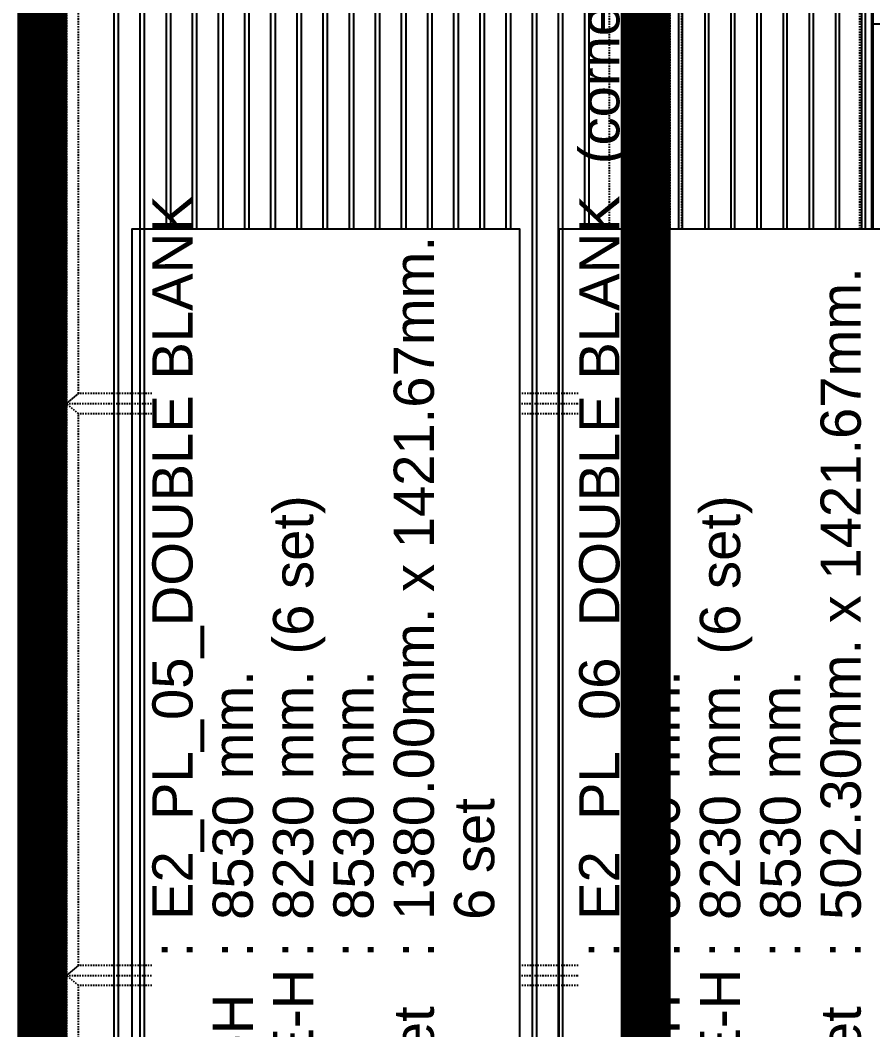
# Model space of a CAD drawing. Header units: millimetres. Extents: x 663313 to 1226001, y 1431724 to 1620898.
# Drawn here: x 849271 to 851391, y 1518555 to 1521065 of the extents above; entities that cross this region are included whole.
import ezdxf

# ---------------------------------------------------------------- set-up
doc = ezdxf.new("R2010")
doc.units = ezdxf.units.MM
for name, pattern in [('Grid Line', [22.225, 12.7, -3.175, 3.175, -3.175]), ('HIDDEN', [0.375, 0.25, -0.125]), ('TA_HL_001.00000', [6.5, 3.55, -2.95]), ('XKITLINE00', [0]), ('XKITLINE02', [4, 2, -2])]:
    doc.linetypes.add(name, pattern=pattern)
doc.layers.get('Defpoints').update_dxf_attribs({"color": 140})
doc.layers.add('000 - 0_HIDE_OBJ_FRAMING_DEF_SUB', color=1, linetype='Continuous', plot=False)
doc.layers.add('000 - ESTIMATE_ASPG_MAIN_COLOR_6', color=6, linetype='Continuous', true_color=0xff00ff)
doc.layers.add('000 - ESTIMATE_ASPG_TEXT_COLOR_1', color=1, linetype='Continuous', true_color=0xff0000)
for name, color, linetype in [('000 - ESTIMATE_ASPG_WIPEOUT_', 250, 'Continuous'), ('010 - ASPG_EXTR_MAIN_COLOR_2', 2, 'Continuous'), ('010 - ASPG_EXTR_WIPEOUT_', 250, 'Continuous'), ('010 - ASPG_FRAMING_MAIN_COLOR_1', 1, 'Continuous'), ('010 - ASPG_FRAMING_SUB_COLOR_2', 1, 'Continuous'), ('010 - ASPG_FRAMING_WIPEOUT_', 250, 'Continuous')]:
    doc.layers.add(name, color=color, linetype=linetype)
doc.layers.add('000_AREA_ASPG_AREA_HATCH_', color=7, linetype='Continuous', true_color=0xff8700, plot=False)
doc.layers.add('000_AREA_ASPG_AREA_MAIN_COLOR_1', color=7, linetype='Continuous', true_color=0xff8700, plot=False)
for name, color, linetype, lineweight in [('A-FLOR-E', 2, 'Continuous', 9), ('A-GENM', 29, 'Continuous', 9), ('Bolt', 7, 'Continuous', 0), ('Part', 2, 'Continuous', 0)]:
    doc.layers.add(name, color=color, linetype=linetype, lineweight=lineweight)
doc.styles.add('_Arial', font='arial.ttf')
doc.styles.add('Arial', font='arial.ttf')
doc.dimstyles.new('Dim - 40 - End', dxfattribs={"dimscale": 0.04, "dimtxt": 3, "dimasz": 1, "dimexe": 0, "dimexo": 2.5, "dimgap": 1.5, "dimtad": 1, "dimdec": 0, "dimlfac": 1000, "dimzin": 1, "dimdsep": 46, "dimtxsty": 'Arial', "dimblk": 'END', "dimcen": 0.09, "dimclrd": 1, "dimclre": 49, "dimclrt": 3, "dimadec": 0, "dimazin": 0, "dimtfac": 1, "dimtdec": 0, "dimtix": 1, "dimtofl": 0, "dimtmove": 2, "dimatfit": 3, "dimfxl": 1, "dimtfill": 1, "dimtfillclr": 256, "dimtolj": 1, "dimtzin": 0, "dimarcsym": 0})

# ---------------------------------------------------------------- blocks, each defined once
blk = doc.blocks.new('*A25013088')
at = {"layer": 'Part', "linetype": 'XKITLINE00', "lineweight": 0}
for p, q in [((244.079617, 132.284542), (243.879617, 132.084542)), ((244.079617, 132.284542), (246.309617, 132.284542)), ((246.309617, 132.284542), (246.479617, 132.084542))]:
    blk.add_line(p, q, dxfattribs=at)
at = {"layer": 'Part', "linetype": 'XKITLINE02', "lineweight": 0}
blk.add_line((243.879617, 132.084542), (246.479617, 132.084542), dxfattribs=at)
blk = doc.blocks.new('*A25073092')
at = {"layer": 'Part', "linetype": 'XKITLINE00', "lineweight": 0}
for p, q in [((244.079617, 132.384542), (246.279617, 132.384542)), ((244.079617, 132.284542), (244.079617, 132.384542)), ((246.279617, 132.284542), (244.079617, 132.284542)), ((246.279617, 132.384542), (246.279617, 132.284542))]:
    blk.add_line(p, q, dxfattribs=at)
blk = doc.blocks.new('*A25083093')
at = {"layer": 'Bolt'}
for points in [[(244.35, 132.385), (244.35, 132.285), (244.21, 132.285), (244.21, 132.385)], [(246.15, 132.385), (246.15, 132.285), (246.01, 132.285), (246.01, 132.385)]]:
    blk.add_hatch(color=256, dxfattribs=at).paths.add_polyline_path(points, flags=17)
at = {"layer": 'Bolt', "linetype": 'XKITLINE00', "lineweight": 0}
for p, q in [((244.21, 132.385), (244.21, 132.285)), ((244.28, 132.385), (244.28, 132.285)), ((244.35, 132.385), (244.35, 132.285)), ((246.01, 132.385), (246.01, 132.285)), ((246.08, 132.385), (246.08, 132.285)), ((246.15, 132.385), (246.15, 132.285))]:
    blk.add_line(p, q, dxfattribs=at)
blk = doc.blocks.new('*A30193319')
at = {"layer": 'Part', "linetype": 'XKITLINE00', "lineweight": 0}
for p, q in [((244.679617, 162.684542), (244.679617, 150.984542)), ((245.679617, 162.684542), (245.679617, 150.984542)), ((244.679617, 150.274542), (244.679617, 135.984542)), ((245.679617, 150.274542), (245.679617, 135.984542)), ((244.679617, 135.274542), (244.679617, 132.484542)), ((245.679617, 135.274542), (245.679617, 132.484542)), ((244.679617, 132.484542), (245.679617, 132.484542))]:
    blk.add_line(p, q, dxfattribs=at)
at = {"layer": 'Part', "linetype": 'XKITLINE02', "lineweight": 0}
for p, q in [((245.149617, 162.684542), (245.149617, 132.484542)), ((245.209617, 162.684542), (245.209617, 132.484542)), ((244.679617, 150.984542), (244.679617, 150.274542)), ((245.679617, 150.984542), (245.679617, 150.274542)), ((244.679617, 135.984542), (244.679617, 135.274542)), ((245.679617, 135.984542), (245.679617, 135.274542))]:
    blk.add_line(p, q, dxfattribs=at)
blk = doc.blocks.new('*A30203320')
at = {"layer": 'Bolt'}
for points in [[(244.81, 135.335), (244.81, 135.395), (244.95, 135.395), (244.95, 135.335)], [(244.81, 135.275), (244.81, 135.335), (244.95, 135.335), (244.95, 135.275)], [(245.41, 135.335), (245.41, 135.395), (245.55, 135.395), (245.55, 135.335)], [(245.41, 135.275), (245.41, 135.335), (245.55, 135.335), (245.55, 135.275)]]:
    blk.add_hatch(color=256, dxfattribs=at).paths.add_polyline_path(points, flags=17)
at = {"layer": 'Bolt', "linetype": 'XKITLINE00', "lineweight": 0}
for p, q in [((244.88, 135.195), (244.88, 135.625)), ((245.48, 135.195), (245.48, 135.625)), ((244.81, 135.335), (244.81, 135.395)), ((244.81, 135.275), (244.81, 135.335)), ((244.95, 135.335), (244.95, 135.395)), ((244.95, 135.275), (244.95, 135.335)), ((245.41, 135.335), (245.41, 135.395)), ((245.41, 135.275), (245.41, 135.335)), ((245.55, 135.335), (245.55, 135.395)), ((245.55, 135.275), (245.55, 135.335))]:
    blk.add_line(p, q, dxfattribs=at)
blk = doc.blocks.new('*A30213321')
at = {"layer": 'Part', "linetype": 'XKITLINE00', "lineweight": 0}
for p, q in [((245.149617, 135.274542), (245.209617, 135.274542)), ((245.149617, 134.274542), (245.149617, 135.274542)), ((245.209617, 135.274542), (245.209617, 134.274542)), ((245.149617, 134.974542), (245.209617, 134.974542)), ((245.209617, 134.274542), (245.149617, 134.274542))]:
    blk.add_line(p, q, dxfattribs=at)
blk = doc.blocks.new('*A30223322')
at = {"layer": 'Part', "linetype": 'XKITLINE00', "lineweight": 0}
for p, q in [((244.679617, 135.334542), (244.679617, 135.274542)), ((245.679617, 135.334542), (245.679617, 135.274542)), ((245.679617, 135.274542), (244.679617, 135.274542))]:
    blk.add_line(p, q, dxfattribs=at)
at = {"layer": 'Part', "linetype": 'XKITLINE02', "lineweight": 0}
blk.add_line((245.679617, 135.334542), (244.679617, 135.334542), dxfattribs=at)
blk = doc.blocks.new('*A30233323')
at = {"layer": 'Bolt'}
for points in [[(244.81, 150.335), (244.81, 150.395), (244.95, 150.395), (244.95, 150.335)], [(245.41, 150.335), (245.41, 150.395), (245.55, 150.395), (245.55, 150.335)], [(244.81, 150.275), (244.81, 150.335), (244.95, 150.335), (244.95, 150.275)], [(245.41, 150.275), (245.41, 150.335), (245.55, 150.335), (245.55, 150.275)]]:
    blk.add_hatch(color=256, dxfattribs=at).paths.add_polyline_path(points, flags=17)
at = {"layer": 'Bolt', "linetype": 'XKITLINE00', "lineweight": 0}
for p, q in [((244.88, 150.195), (244.88, 150.625)), ((245.48, 150.195), (245.48, 150.625)), ((244.81, 150.335), (244.81, 150.395)), ((244.95, 150.335), (244.95, 150.395)), ((245.41, 150.335), (245.41, 150.395)), ((245.55, 150.335), (245.55, 150.395)), ((244.81, 150.275), (244.81, 150.335)), ((244.95, 150.275), (244.95, 150.335)), ((245.41, 150.275), (245.41, 150.335)), ((245.55, 150.275), (245.55, 150.335))]:
    blk.add_line(p, q, dxfattribs=at)
blk = doc.blocks.new('*A30243324')
at = {"layer": 'Part', "linetype": 'XKITLINE00', "lineweight": 0}
for p, q in [((245.149617, 150.274542), (245.209617, 150.274542)), ((245.149617, 149.274542), (245.149617, 150.274542)), ((245.209617, 150.274542), (245.209617, 149.274542)), ((245.149617, 149.974542), (245.209617, 149.974542)), ((245.209617, 149.274542), (245.149617, 149.274542))]:
    blk.add_line(p, q, dxfattribs=at)
blk = doc.blocks.new('*A30253325')
at = {"layer": 'Part', "linetype": 'XKITLINE00', "lineweight": 0}
for p, q in [((244.679617, 150.334542), (244.679617, 150.274542)), ((245.679617, 150.274542), (244.679617, 150.274542)), ((245.679617, 150.334542), (245.679617, 150.274542))]:
    blk.add_line(p, q, dxfattribs=at)
at = {"layer": 'Part', "linetype": 'XKITLINE02', "lineweight": 0}
blk.add_line((245.679617, 150.334542), (244.679617, 150.334542), dxfattribs=at)
blk = doc.blocks.new('*A30263326')
at = {"layer": 'Part', "linetype": 'XKITLINE02', "lineweight": 0}
for p, q in [((245.259617, 132.984542), (245.209617, 132.984542)), ((245.209617, 132.984542), (245.209617, 132.484542)), ((245.259617, 132.484542), (245.259617, 132.984542)), ((245.209617, 132.384542), (245.809617, 132.384542))]:
    blk.add_line(p, q, dxfattribs=at)
at = {"layer": 'Part', "linetype": 'XKITLINE00', "lineweight": 0}
for p, q in [((245.209617, 132.484542), (245.209617, 132.384542)), ((245.259617, 132.434542), (245.259617, 132.484542)), ((245.809617, 132.434542), (245.259617, 132.434542)), ((245.809617, 132.384542), (245.809617, 132.434542))]:
    blk.add_line(p, q, dxfattribs=at)
blk = doc.blocks.new('*A30273327')
at = {"layer": 'Bolt', "linetype": 'XKITLINE02', "lineweight": 0}
for p, q in [((245.259617, 132.854542), (245.209617, 132.854542)), ((245.338817, 132.684542), (244.909617, 132.684542)), ((245.209617, 132.754542), (245.149617, 132.754542)), ((245.209617, 132.614542), (245.149617, 132.614542)), ((245.259617, 132.514542), (245.209617, 132.514542))]:
    blk.add_line(p, q, dxfattribs=at)
blk = doc.blocks.new('*A30313330')
at = {"layer": 'Part', "linetype": 'XKITLINE00', "lineweight": 0}
for p, q in [((255.728117, 162.684542), (255.728117, 150.984542)), ((256.728117, 162.684542), (256.728117, 150.984542)), ((255.728117, 150.274542), (255.728117, 135.984542)), ((256.728117, 150.274542), (256.728117, 135.984542)), ((255.728117, 135.274542), (255.728117, 132.484542)), ((256.728117, 135.274542), (256.728117, 132.484542)), ((255.728117, 132.484542), (256.728117, 132.484542))]:
    blk.add_line(p, q, dxfattribs=at)
at = {"layer": 'Part', "linetype": 'XKITLINE02', "lineweight": 0}
for p, q in [((256.198117, 162.684542), (256.198117, 132.484542)), ((256.258117, 162.684542), (256.258117, 132.484542)), ((255.728117, 150.984542), (255.728117, 150.274542)), ((256.728117, 150.984542), (256.728117, 150.274542)), ((255.728117, 135.984542), (255.728117, 135.274542)), ((256.728117, 135.984542), (256.728117, 135.274542))]:
    blk.add_line(p, q, dxfattribs=at)
blk = doc.blocks.new('*A30333331')
at = {"layer": 'Part', "linetype": 'XKITLINE00', "lineweight": 0}
for p, q in [((256.198117, 150.274542), (256.258117, 150.274542)), ((256.198117, 149.274542), (256.198117, 150.274542)), ((256.258117, 150.274542), (256.258117, 149.274542)), ((256.198117, 149.974542), (256.258117, 149.974542)), ((256.258117, 149.274542), (256.198117, 149.274542))]:
    blk.add_line(p, q, dxfattribs=at)
blk = doc.blocks.new('*A30343332')
at = {"layer": 'Part', "linetype": 'XKITLINE00', "lineweight": 0}
for p, q in [((255.728117, 150.274542), (255.728117, 150.334542)), ((256.728117, 150.274542), (255.728117, 150.274542)), ((256.728117, 150.334542), (256.728117, 150.274542))]:
    blk.add_line(p, q, dxfattribs=at)
at = {"layer": 'Part', "linetype": 'XKITLINE02', "lineweight": 0}
blk.add_line((255.728117, 150.334542), (256.728117, 150.334542), dxfattribs=at)
blk = doc.blocks.new('*A30353333')
at = {"layer": 'Bolt'}
for points in [[(255.858, 150.335), (255.858, 150.395), (255.998, 150.395), (255.998, 150.335)], [(256.458, 150.335), (256.458, 150.395), (256.598, 150.395), (256.598, 150.335)], [(255.858, 150.275), (255.858, 150.335), (255.998, 150.335), (255.998, 150.275)], [(256.458, 150.275), (256.458, 150.335), (256.598, 150.335), (256.598, 150.275)]]:
    blk.add_hatch(color=256, dxfattribs=at).paths.add_polyline_path(points, flags=17)
at = {"layer": 'Bolt', "linetype": 'XKITLINE00', "lineweight": 0}
for p, q in [((255.928, 150.195), (255.928, 150.625)), ((256.528, 150.195), (256.528, 150.625)), ((255.858, 150.335), (255.858, 150.395)), ((255.998, 150.335), (255.998, 150.395)), ((256.458, 150.335), (256.458, 150.395)), ((256.598, 150.335), (256.598, 150.395)), ((255.858, 150.275), (255.858, 150.335)), ((255.998, 150.275), (255.998, 150.335)), ((256.458, 150.275), (256.458, 150.335)), ((256.598, 150.275), (256.598, 150.335))]:
    blk.add_line(p, q, dxfattribs=at)
blk = doc.blocks.new('*A30363334')
at = {"layer": 'Part', "linetype": 'XKITLINE00', "lineweight": 0}
for p, q in [((255.728117, 135.274542), (255.728117, 135.334542)), ((256.728117, 135.334542), (256.728117, 135.274542)), ((256.728117, 135.274542), (255.728117, 135.274542))]:
    blk.add_line(p, q, dxfattribs=at)
at = {"layer": 'Part', "linetype": 'XKITLINE02', "lineweight": 0}
blk.add_line((255.728117, 135.334542), (256.728117, 135.334542), dxfattribs=at)
blk = doc.blocks.new('*A30373335')
at = {"layer": 'Part', "linetype": 'XKITLINE00', "lineweight": 0}
for p, q in [((256.198117, 135.274542), (256.258117, 135.274542)), ((256.198117, 134.274542), (256.198117, 135.274542)), ((256.258117, 135.274542), (256.258117, 134.274542)), ((256.198117, 134.974542), (256.258117, 134.974542)), ((256.258117, 134.274542), (256.198117, 134.274542))]:
    blk.add_line(p, q, dxfattribs=at)
blk = doc.blocks.new('*A30383336')
at = {"layer": 'Bolt'}
for points in [[(255.858, 135.335), (255.858, 135.395), (255.998, 135.395), (255.998, 135.335)], [(255.858, 135.275), (255.858, 135.335), (255.998, 135.335), (255.998, 135.275)], [(256.458, 135.335), (256.458, 135.395), (256.598, 135.395), (256.598, 135.335)], [(256.458, 135.275), (256.458, 135.335), (256.598, 135.335), (256.598, 135.275)]]:
    blk.add_hatch(color=256, dxfattribs=at).paths.add_polyline_path(points, flags=17)
at = {"layer": 'Bolt', "linetype": 'XKITLINE00', "lineweight": 0}
for p, q in [((255.928, 135.195), (255.928, 135.625)), ((256.528, 135.195), (256.528, 135.625)), ((255.858, 135.335), (255.858, 135.395)), ((255.858, 135.275), (255.858, 135.335)), ((255.998, 135.335), (255.998, 135.395)), ((255.998, 135.275), (255.998, 135.335)), ((256.458, 135.335), (256.458, 135.395)), ((256.458, 135.275), (256.458, 135.335)), ((256.598, 135.335), (256.598, 135.395)), ((256.598, 135.275), (256.598, 135.335))]:
    blk.add_line(p, q, dxfattribs=at)
blk = doc.blocks.new('*A30393337')
at = {"layer": 'Part', "linetype": 'XKITLINE00', "lineweight": 0}
for p, q in [((255.128117, 132.384542), (257.328117, 132.384542)), ((255.128117, 132.284542), (255.128117, 132.384542)), ((257.328117, 132.284542), (255.128117, 132.284542)), ((257.328117, 132.384542), (257.328117, 132.284542))]:
    blk.add_line(p, q, dxfattribs=at)
blk = doc.blocks.new('*A30403338')
at = {"layer": 'Part', "linetype": 'XKITLINE00', "lineweight": 0}
for p, q in [((255.128117, 132.284542), (254.928117, 132.084542)), ((255.128117, 132.284542), (257.358117, 132.284542)), ((257.358117, 132.284542), (257.528117, 132.084542))]:
    blk.add_line(p, q, dxfattribs=at)
at = {"layer": 'Part', "linetype": 'XKITLINE02', "lineweight": 0}
blk.add_line((254.928117, 132.084542), (257.528117, 132.084542), dxfattribs=at)
blk = doc.blocks.new('*A30413339')
at = {"layer": 'Part', "linetype": 'XKITLINE02', "lineweight": 0}
for p, q in [((256.308117, 132.984542), (256.258117, 132.984542)), ((256.258117, 132.984542), (256.258117, 132.484542)), ((256.308117, 132.484542), (256.308117, 132.984542)), ((256.258117, 132.384542), (256.858117, 132.384542))]:
    blk.add_line(p, q, dxfattribs=at)
at = {"layer": 'Part', "linetype": 'XKITLINE00', "lineweight": 0}
for p, q in [((256.258117, 132.484542), (256.258117, 132.384542)), ((256.308117, 132.434542), (256.308117, 132.484542)), ((256.858117, 132.434542), (256.308117, 132.434542)), ((256.858117, 132.384542), (256.858117, 132.434542))]:
    blk.add_line(p, q, dxfattribs=at)
blk = doc.blocks.new('*A30423340')
at = {"layer": 'Bolt', "linetype": 'XKITLINE02', "lineweight": 0}
for p, q in [((256.308117, 132.854542), (256.258117, 132.854542)), ((256.387317, 132.684542), (255.958117, 132.684542)), ((256.258117, 132.754542), (256.198117, 132.754542)), ((256.258117, 132.614542), (256.198117, 132.614542)), ((256.308117, 132.514542), (256.258117, 132.514542))]:
    blk.add_line(p, q, dxfattribs=at)
blk = doc.blocks.new('*A30433341')
at = {"layer": 'Bolt'}
for points in [[(255.398, 132.385), (255.398, 132.285), (255.258, 132.285), (255.258, 132.385)], [(257.198, 132.385), (257.198, 132.285), (257.058, 132.285), (257.058, 132.385)]]:
    blk.add_hatch(color=256, dxfattribs=at).paths.add_polyline_path(points, flags=17)
at = {"layer": 'Bolt', "linetype": 'XKITLINE00', "lineweight": 0}
for p, q in [((255.258, 132.385), (255.258, 132.285)), ((255.328, 132.385), (255.328, 132.285)), ((255.398, 132.385), (255.398, 132.285)), ((257.058, 132.385), (257.058, 132.285)), ((257.128, 132.385), (257.128, 132.285)), ((257.198, 132.385), (257.198, 132.285))]:
    blk.add_line(p, q, dxfattribs=at)
blk = doc.blocks.new('GM_Louver Grill Vertical Z1 - Z Profile-20899003-ENT 4 ELE-2 sheet')
at = {"layer": '000 - 0_HIDE_OBJ_FRAMING_DEF_SUB'}
blk.add_line((-150989.205017, 106810), (-150989.205017, 115350), dxfattribs=at)
blk = doc.blocks.new('5')
at = {"layer": '000 - 0_HIDE_OBJ_FRAMING_DEF_SUB'}
for p, q in [((1845400.1, 115350), (1845400.1, 106810)), ((1845500.1, 106810), (1845500.1, 115350)), ((1845649.8, 115350), (1845649.8, 106810)), ((1845749.8, 115350), (1845749.8, 106810)), ((1847149.8, 106810), (1847149.8, 115350))]:
    blk.add_line(p, q, dxfattribs=at)
for points in [[(1843950.1, 115350), (1845450.1, 115350), (1845450.1, 106810), (1843950.1, 106810)], [(1845450.1, 115350), (1845699.8, 115350), (1845699.8, 106810), (1845450.1, 106810)], [(1847199.8, 115350), (1845699.8, 115350), (1845699.8, 106810), (1847199.8, 106810)]]:
    blk.add_lwpolyline(points, close=True, dxfattribs=at)
at = {"layer": 'A-GENM'}
for p in [(1996239.3, 0), (1996314.3, 0), (1996539.3, 0), (1996789, 0), (1996865.3, 0), (1996941.6, 0), (1997017.8, 0), (1997094.1, 0), (1997170.3, 0), (1997246.6, 0), (1997322.9, 0), (1997399.1, 0), (1997475.4, 0), (1997551.7, 0), (1997627.9, 0), (1997704.2, 0), (1997780.4, 0), (1997856.7, 0), (1997933, 0), (1998009.2, 0), (1998085.5, 0)]:
    blk.add_blockref('GM_Louver Grill Vertical Z1 - Z Profile-20899003-ENT 4 ELE-2 sheet', p, dxfattribs=at)
blk = doc.blocks.new('END')
at = {"color": 1}
for p, q in [((0, 1.5), (0, -1.5)), ((1.5, 0), (-1.5, 0))]:
    blk.add_line(p, q, dxfattribs=at)
at = {"color": 3}
blk.add_line((-0.795, -0.795), (0.795, 0.795), dxfattribs=at)
blk = doc.blocks.new('*D5092')
at = {"layer": '000 - 0_HIDE_OBJ_FRAMING_DEF_SUB', "color": 49, "lineweight": -2, "transparency": 16777216}
for p, q in [((8.3543, 6.8523), (8.3543, 7.0294)), ((8.7543, 6.8755), (8.7543, 7.0294))]:
    blk.add_line(p, q, dxfattribs=at)
at = {"layer": '000 - 0_HIDE_OBJ_FRAMING_DEF_SUB', "color": 1, "lineweight": -2, "transparency": 16777216}
blk.add_line((8.3943, 7.0294), (8.7143, 7.0294), dxfattribs=at)
at = {"layer": 'Defpoints', "color": 0, "transparency": 16777216}
for p in [(8.7543, 7.0294), (8.3543, 6.7523), (8.7543, 6.7755)]:
    blk.add_point(p, dxfattribs=at)
at = {"layer": '000 - 0_HIDE_OBJ_FRAMING_DEF_SUB', "color": 1, "lineweight": -2, "transparency": 16777216, "xscale": 0.04, "yscale": 0.04, "zscale": 0.04, "rotation": 180}
blk.add_blockref('END', (8.3543, 7.0294), dxfattribs=at)
at = {"layer": '000 - 0_HIDE_OBJ_FRAMING_DEF_SUB', "color": 1, "lineweight": -2, "transparency": 16777216, "xscale": 0.04, "yscale": 0.04, "zscale": 0.04}
blk.add_blockref('END', (8.7543, 7.0294), dxfattribs=at)
at = {"layer": '000 - 0_HIDE_OBJ_FRAMING_DEF_SUB', "color": 3, "transparency": 16777216, "insert": (8.5543, 7.1506), "char_height": 0.12, "attachment_point": 5, "style": 'Arial', "bg_fill": 3, "box_fill_scale": 1.1, "bg_fill_color": 256, "bg_fill_true_color": 13158600, "bg_fill_transparency": 0}
blk.add_mtext('\\A1;400', dxfattribs=at)
blk = doc.blocks.new('*D5167')
at = {"layer": '000 - 0_HIDE_OBJ_FRAMING_DEF_SUB', "color": 1, "lineweight": -2, "transparency": 16777216}
for p, q in [((8.7143, 6.7439), (8.6743, 6.7439)), ((8.8193, 6.7439), (8.8593, 6.7439))]:
    blk.add_line(p, q, dxfattribs=at)
at = {"layer": '000 - 0_HIDE_OBJ_FRAMING_DEF_SUB', "color": 49, "lineweight": -2, "transparency": 16777216}
for p, q in [((8.7543, 6.1255), (8.7543, 6.7439)), ((8.7793, 6.59), (8.7793, 6.7439))]:
    blk.add_line(p, q, dxfattribs=at)
at = {"layer": 'Defpoints', "color": 0, "transparency": 16777216}
for p in [(8.7793, 6.7439), (8.7793, 6.49), (8.7543, 6.0255)]:
    blk.add_point(p, dxfattribs=at)
at = {"layer": '000 - 0_HIDE_OBJ_FRAMING_DEF_SUB', "color": 1, "lineweight": -2, "transparency": 16777216, "xscale": 0.04, "yscale": 0.04, "zscale": 0.04}
blk.add_blockref('END', (8.7543, 6.7439), dxfattribs=at)
at = {"layer": '000 - 0_HIDE_OBJ_FRAMING_DEF_SUB', "color": 1, "lineweight": -2, "transparency": 16777216, "xscale": 0.04, "yscale": 0.04, "zscale": 0.04, "rotation": 180}
blk.add_blockref('END', (8.7793, 6.7439), dxfattribs=at)
at = {"layer": '000 - 0_HIDE_OBJ_FRAMING_DEF_SUB', "color": 3, "transparency": 16777216, "insert": (8.7668, 6.8652), "char_height": 0.12, "attachment_point": 5, "style": 'Arial', "bg_fill": 3, "box_fill_scale": 1.1, "bg_fill_color": 256, "bg_fill_true_color": 13158600, "bg_fill_transparency": 0}
blk.add_mtext('\\A1;25', dxfattribs=at)
blk = doc.blocks.new('*D5093')
at = {"layer": '000 - 0_HIDE_OBJ_FRAMING_DEF_SUB', "color": 49, "lineweight": -2, "transparency": 16777216}
for p, q in [((8.7793, 6.8495), (8.7793, 7.0294)), ((10.2793, 6.59), (10.2793, 7.0294))]:
    blk.add_line(p, q, dxfattribs=at)
at = {"layer": '000 - 0_HIDE_OBJ_FRAMING_DEF_SUB', "color": 1, "lineweight": -2, "transparency": 16777216}
blk.add_line((8.8193, 7.0294), (10.2393, 7.0294), dxfattribs=at)
at = {"layer": 'Defpoints', "color": 0, "transparency": 16777216}
for p in [(10.2793, 7.0294), (8.7793, 6.7495), (10.2793, 6.49)]:
    blk.add_point(p, dxfattribs=at)
at = {"layer": '000 - 0_HIDE_OBJ_FRAMING_DEF_SUB', "color": 1, "lineweight": -2, "transparency": 16777216, "xscale": 0.04, "yscale": 0.04, "zscale": 0.04, "rotation": 180}
blk.add_blockref('END', (8.7793, 7.0294), dxfattribs=at)
at = {"layer": '000 - 0_HIDE_OBJ_FRAMING_DEF_SUB', "color": 1, "lineweight": -2, "transparency": 16777216, "xscale": 0.04, "yscale": 0.04, "zscale": 0.04}
blk.add_blockref('END', (10.2793, 7.0294), dxfattribs=at)
at = {"layer": '000 - 0_HIDE_OBJ_FRAMING_DEF_SUB', "color": 3, "transparency": 16777216, "insert": (9.5293, 7.1506), "char_height": 0.12, "attachment_point": 5, "style": 'Arial', "bg_fill": 3, "box_fill_scale": 1.1, "bg_fill_color": 256, "bg_fill_true_color": 13158600, "bg_fill_transparency": 0}
blk.add_mtext('\\A1;1500', dxfattribs=at)
blk = doc.blocks.new('*D5094')
at = {"layer": '000 - 0_HIDE_OBJ_FRAMING_DEF_SUB', "color": 1, "lineweight": -2, "transparency": 16777216}
for p, q in [((10.2393, 6.7699), (10.1993, 6.7699)), ((10.3443, 6.7699), (10.3843, 6.7699))]:
    blk.add_line(p, q, dxfattribs=at)
at = {"layer": '000 - 0_HIDE_OBJ_FRAMING_DEF_SUB', "color": 49, "lineweight": -2, "transparency": 16777216}
for p, q in [((10.2793, 6.59), (10.2793, 6.7699)), ((10.3043, 6.603), (10.3043, 6.7699))]:
    blk.add_line(p, q, dxfattribs=at)
at = {"layer": 'Defpoints', "color": 0, "transparency": 16777216}
for p in [(10.3043, 6.7699), (10.3043, 6.503), (10.2793, 6.49)]:
    blk.add_point(p, dxfattribs=at)
at = {"layer": '000 - 0_HIDE_OBJ_FRAMING_DEF_SUB', "color": 1, "lineweight": -2, "transparency": 16777216, "xscale": 0.04, "yscale": 0.04, "zscale": 0.04}
blk.add_blockref('END', (10.2793, 6.7699), dxfattribs=at)
at = {"layer": '000 - 0_HIDE_OBJ_FRAMING_DEF_SUB', "color": 1, "lineweight": -2, "transparency": 16777216, "xscale": 0.04, "yscale": 0.04, "zscale": 0.04, "rotation": 180}
blk.add_blockref('END', (10.3043, 6.7699), dxfattribs=at)
at = {"layer": '000 - 0_HIDE_OBJ_FRAMING_DEF_SUB', "color": 3, "transparency": 16777216, "insert": (10.2918, 6.8912), "char_height": 0.12, "attachment_point": 5, "style": 'Arial', "bg_fill": 3, "box_fill_scale": 1.1, "bg_fill_color": 256, "bg_fill_true_color": 13158600, "bg_fill_transparency": 0}
blk.add_mtext('\\A1;25', dxfattribs=at)
blk = doc.blocks.new('*D5095')
at = {"layer": '000 - 0_HIDE_OBJ_FRAMING_DEF_SUB', "color": 49, "lineweight": -2, "transparency": 16777216}
for p, q in [((10.3043, 6.8625), (10.3043, 7.0294)), ((10.7043, 6.8882), (10.7043, 7.0294))]:
    blk.add_line(p, q, dxfattribs=at)
at = {"layer": '000 - 0_HIDE_OBJ_FRAMING_DEF_SUB', "color": 1, "lineweight": -2, "transparency": 16777216}
blk.add_line((10.3443, 7.0294), (10.6643, 7.0294), dxfattribs=at)
at = {"layer": 'Defpoints', "color": 0, "transparency": 16777216}
for p in [(10.7043, 7.0294), (10.7043, 6.7882), (10.3043, 6.7625)]:
    blk.add_point(p, dxfattribs=at)
at = {"layer": '000 - 0_HIDE_OBJ_FRAMING_DEF_SUB', "color": 1, "lineweight": -2, "transparency": 16777216, "xscale": 0.04, "yscale": 0.04, "zscale": 0.04, "rotation": 180}
blk.add_blockref('END', (10.3043, 7.0294), dxfattribs=at)
at = {"layer": '000 - 0_HIDE_OBJ_FRAMING_DEF_SUB', "color": 1, "lineweight": -2, "transparency": 16777216, "xscale": 0.04, "yscale": 0.04, "zscale": 0.04}
blk.add_blockref('END', (10.7043, 7.0294), dxfattribs=at)
at = {"layer": '000 - 0_HIDE_OBJ_FRAMING_DEF_SUB', "color": 3, "transparency": 16777216, "insert": (10.5043, 7.1506), "char_height": 0.12, "attachment_point": 5, "style": 'Arial', "bg_fill": 3, "box_fill_scale": 1.1, "bg_fill_color": 256, "bg_fill_true_color": 13158600, "bg_fill_transparency": 0}
blk.add_mtext('\\A1;400', dxfattribs=at)
blk = doc.blocks.new('*D5100')
at = {"layer": '000 - 0_HIDE_OBJ_FRAMING_DEF_SUB', "color": 49, "lineweight": -2, "transparency": 16777216}
for p, q in [((10.8878, 4.6), (11.2086, 4.6)), ((10.8878, 4.2), (11.2086, 4.2))]:
    blk.add_line(p, q, dxfattribs=at)
at = {"layer": '000 - 0_HIDE_OBJ_FRAMING_DEF_SUB', "color": 1, "lineweight": -2, "transparency": 16777216}
blk.add_line((11.2086, 4.24), (11.2086, 4.56), dxfattribs=at)
at = {"layer": 'Defpoints', "color": 0, "transparency": 16777216}
for p in [(10.7878, 4.6), (11.2086, 4.6), (10.7878, 4.2)]:
    blk.add_point(p, dxfattribs=at)
at = {"layer": '000 - 0_HIDE_OBJ_FRAMING_DEF_SUB', "color": 1, "lineweight": -2, "transparency": 16777216, "xscale": 0.04, "yscale": 0.04, "zscale": 0.04}
for p, rotation in [((11.2086, 4.6), 90), ((11.2086, 4.2), 270)]:
    blk.add_blockref('END', p, dxfattribs=dict(at, rotation=rotation))
at = {"layer": '000 - 0_HIDE_OBJ_FRAMING_DEF_SUB', "color": 3, "transparency": 16777216, "insert": (11.0873, 4.4), "char_height": 0.12, "attachment_point": 5, "rotation": 90, "style": 'Arial', "bg_fill": 3, "box_fill_scale": 1.1, "bg_fill_color": 256, "bg_fill_true_color": 13158600, "bg_fill_transparency": 0}
blk.add_mtext('\\A1;400', dxfattribs=at)
blk = doc.blocks.new('*D5101')
at = {"layer": '000 - 0_HIDE_OBJ_FRAMING_DEF_SUB', "color": 1, "lineweight": -2, "transparency": 16777216}
for p, q in [((11.2086, 4.9975), (11.2086, 5.0375)), ((11.2086, 4.56), (11.2086, 4.52))]:
    blk.add_line(p, q, dxfattribs=at)
at = {"layer": '000 - 0_HIDE_OBJ_FRAMING_DEF_SUB', "color": 49, "lineweight": -2, "transparency": 16777216}
for p, q in [((11.0747, 4.9575), (11.2086, 4.9575)), ((10.8878, 4.6), (11.2086, 4.6))]:
    blk.add_line(p, q, dxfattribs=at)
at = {"layer": 'Defpoints', "color": 0, "transparency": 16777216}
for p in [(10.9747, 4.9575), (11.2086, 4.9575), (10.7878, 4.6)]:
    blk.add_point(p, dxfattribs=at)
at = {"layer": '000 - 0_HIDE_OBJ_FRAMING_DEF_SUB', "color": 1, "lineweight": -2, "transparency": 16777216, "xscale": 0.04, "yscale": 0.04, "zscale": 0.04}
for p, rotation in [((11.2086, 4.9575), 270), ((11.2086, 4.6), 90)]:
    blk.add_blockref('END', p, dxfattribs=dict(at, rotation=rotation))
at = {"layer": '000 - 0_HIDE_OBJ_FRAMING_DEF_SUB', "color": 3, "transparency": 16777216, "insert": (11.0873, 4.7788), "char_height": 0.12, "attachment_point": 5, "rotation": 90, "style": 'Arial', "bg_fill": 3, "box_fill_scale": 1.1, "bg_fill_color": 256, "bg_fill_true_color": 13158600, "bg_fill_transparency": 0}
blk.add_mtext('\\A1;357', dxfattribs=at)
blk = doc.blocks.new('*D5103')
at = {"layer": '000 - 0_HIDE_OBJ_FRAMING_DEF_SUB', "color": 49, "lineweight": -2, "transparency": 16777216}
for p, q in [((10.4878, 7.7), (11.2086, 7.7)), ((11.0099, 6.4575), (11.2086, 6.4575))]:
    blk.add_line(p, q, dxfattribs=at)
at = {"layer": '000 - 0_HIDE_OBJ_FRAMING_DEF_SUB', "color": 1, "lineweight": -2, "transparency": 16777216}
blk.add_line((11.2086, 6.4975), (11.2086, 7.66), dxfattribs=at)
at = {"layer": 'Defpoints', "color": 0, "transparency": 16777216}
for p in [(10.3878, 7.7), (11.2086, 7.7), (10.9099, 6.4575)]:
    blk.add_point(p, dxfattribs=at)
at = {"layer": '000 - 0_HIDE_OBJ_FRAMING_DEF_SUB', "color": 1, "lineweight": -2, "transparency": 16777216, "xscale": 0.04, "yscale": 0.04, "zscale": 0.04}
for p, rotation in [((11.2086, 7.7), 90), ((11.2086, 6.4575), 270)]:
    blk.add_blockref('END', p, dxfattribs=dict(at, rotation=rotation))
at = {"layer": '000 - 0_HIDE_OBJ_FRAMING_DEF_SUB', "color": 3, "transparency": 16777216, "insert": (11.0883, 7.0788), "char_height": 0.12, "attachment_point": 5, "rotation": 90, "style": 'Arial', "bg_fill": 3, "box_fill_scale": 1.1, "bg_fill_color": 256, "bg_fill_true_color": 13158600, "bg_fill_transparency": 0}
blk.add_mtext('\\A1;1242', dxfattribs=at)
blk = doc.blocks.new('*U4750')
blk.add_wipeout([(50, 0), (562.3, 0), (562.3, 8530), (50, 8530)]).dxf.layer = '010 - ASPG_EXTR_WIPEOUT_'
at = {"layer": '010 - ASPG_EXTR_MAIN_COLOR_2'}
for points in [[(81.6, 0), (91.8, 0), (91.8, 8530), (81.6, 8530)], [(146.6, 0), (156.8, 0), (156.8, 8530), (146.6, 8530)], [(211.6, 0), (221.8, 0), (221.8, 8530), (211.6, 8530)], [(276.6, 0), (286.8, 0), (286.8, 8530), (276.6, 8530)], [(341.6, 0), (351.8, 0), (351.8, 8530), (341.6, 8530)], [(406.6, 0), (416.8, 0), (416.8, 8530), (406.6, 8530)], [(471.6, 0), (481.8, 0), (481.8, 8530), (471.6, 8530)], [(536.6, 0), (546.8, 0), (546.8, 8530), (536.6, 8530)]]:
    blk.add_lwpolyline(points, close=True, dxfattribs=at)
at = {"layer": '010 - ASPG_FRAMING_SUB_COLOR_2'}
blk.add_lwpolyline([(50, 0), (562.3, 0), (562.3, 8530), (50, 8530)], close=True, dxfattribs=at)
blk.add_wipeout([(-50, 0), (50, 0), (50, 8530), (-50, 8530)]).dxf.layer = '010 - ASPG_EXTR_WIPEOUT_'
at = {"layer": '010 - ASPG_FRAMING_MAIN_COLOR_1'}
for points in [[(-50, 0), (-40, 0), (-40, 8530), (-50, 8530)], [(40, 0), (50, 0), (50, 8530), (40, 8530)]]:
    blk.add_lwpolyline(points, close=True, dxfattribs=at)
at = {"layer": '010 - ASPG_FRAMING_SUB_COLOR_2'}
blk.add_lwpolyline([(-50, 0), (50, 0), (50, 8530), (-50, 8530)], close=True, dxfattribs=at)
blk = doc.blocks.new('*U4755')
blk.add_wipeout([(50, 0), (1450, 0), (1450, 8530), (50, 8530)]).dxf.layer = '010 - ASPG_EXTR_WIPEOUT_'
at = {"layer": '010 - ASPG_EXTR_MAIN_COLOR_2'}
for points in [[(141.5, 0), (151.7, 0), (151.7, 8530), (141.5, 8530)], [(206.5, 0), (216.7, 0), (216.7, 8530), (206.5, 8530)], [(271.5, 0), (281.7, 0), (281.7, 8530), (271.5, 8530)], [(336.5, 0), (346.7, 0), (346.7, 8530), (336.5, 8530)], [(401.5, 0), (411.7, 0), (411.7, 8530), (401.5, 8530)], [(466.5, 0), (476.7, 0), (476.7, 8530), (466.5, 8530)], [(531.5, 0), (541.7, 0), (541.7, 8530), (531.5, 8530)], [(596.5, 0), (606.7, 0), (606.7, 8530), (596.5, 8530)], [(661.5, 0), (671.7, 0), (671.7, 8530), (661.5, 8530)], [(726.5, 0), (736.7, 0), (736.7, 8530), (726.5, 8530)], [(791.5, 0), (801.7, 0), (801.7, 8530), (791.5, 8530)], [(856.5, 0), (866.7, 0), (866.7, 8530), (856.5, 8530)], [(921.5, 0), (931.7, 0), (931.7, 8530), (921.5, 8530)], [(986.5, 0), (996.7, 0), (996.7, 8530), (986.5, 8530)], [(1051.5, 0), (1061.7, 0), (1061.7, 8530), (1051.5, 8530)], [(1116.5, 0), (1126.7, 0), (1126.7, 8530), (1116.5, 8530)], [(1181.5, 0), (1191.7, 0), (1191.7, 8530), (1181.5, 8530)], [(1246.5, 0), (1256.7, 0), (1256.7, 8530), (1246.5, 8530)], [(1311.5, 0), (1321.7, 0), (1321.7, 8530), (1311.5, 8530)]]:
    blk.add_lwpolyline(points, close=True, dxfattribs=at)
at = {"layer": '010 - ASPG_FRAMING_SUB_COLOR_2'}
blk.add_lwpolyline([(50, 0), (1450, 0), (1450, 8530), (50, 8530)], close=True, dxfattribs=at)
for points in [[(-50, 0), (50, 0), (50, 8530), (-50, 8530)], [(1450, 0), (1550, 0), (1550, 8530), (1450, 8530)]]:
    blk.add_wipeout(points).dxf.layer = '010 - ASPG_EXTR_WIPEOUT_'
at = {"layer": '010 - ASPG_FRAMING_MAIN_COLOR_1'}
for points in [[(-50, 0), (-40, 0), (-40, 8530), (-50, 8530)], [(40, 0), (50, 0), (50, 8530), (40, 8530)], [(1450, 0), (1460, 0), (1460, 8530), (1450, 8530)], [(1540, 0), (1550, 0), (1550, 8530), (1540, 8530)]]:
    blk.add_lwpolyline(points, close=True, dxfattribs=at)
at = {"layer": '010 - ASPG_FRAMING_SUB_COLOR_2'}
for points in [[(-50, 0), (50, 0), (50, 8530), (-50, 8530)], [(1450, 0), (1550, 0), (1550, 8530), (1450, 8530)]]:
    blk.add_lwpolyline(points, close=True, dxfattribs=at)
blk = doc.blocks.new('*U4795')
at = {"layer": '010 - ASPG_FRAMING_MAIN_COLOR_1', "linetype": 'ByBlock'}
for points in [[(0, 0), (0, 1380), (25, 1350), (25, 30), (0, 0)], [(1421.7, 1380), (0, 1380), (25, 1350), (1396.7, 1350)], [(1421.7, 0), (1421.7, 1380), (1396.7, 1350), (1396.7, 30), (1421.7, 0)], [(25, 30), (1396.7, 30), (1421.7, 0), (0, 0), (25, 30)]]:
    blk.add_lwpolyline(points, close=True, dxfattribs=at)
blk = doc.blocks.new('*U5407')
at = {"layer": '010 - ASPG_FRAMING_MAIN_COLOR_1', "linetype": 'ByBlock'}
for points in [[(0, 0), (0, 502.3), (25, 472.3), (25, 30), (0, 0)], [(1421.7, 502.3), (0, 502.3), (25, 472.3), (1396.7, 472.3)], [(1421.7, 0), (1421.7, 502.3), (1396.7, 472.3), (1396.7, 30), (1421.7, 0)], [(25, 30), (1396.7, 30), (1421.7, 0), (0, 0), (25, 30)]]:
    blk.add_lwpolyline(points, close=True, dxfattribs=at)
blk = doc.blocks.new('*U4926')
blk.add_wipeout([(0, 0), (1351.7, 0), (1351.7, 67.3), (0, 67.3)]).dxf.layer = '010 - ASPG_FRAMING_WIPEOUT_'
at = {"layer": '010 - ASPG_FRAMING_SUB_COLOR_2'}
blk.add_lwpolyline([(0, 0), (1351.7, 0), (1351.7, 67.3), (0, 67.3)], close=True, dxfattribs=at)
blk = doc.blocks.new('*U4927')
blk.add_wipeout([(0, 0), (1351.7, 0), (1351.7, 67.3), (0, 67.3)]).dxf.layer = '010 - ASPG_FRAMING_WIPEOUT_'
at = {"layer": '010 - ASPG_FRAMING_SUB_COLOR_2'}
blk.add_lwpolyline([(0, 0), (1351.7, 0), (1351.7, 67.3), (0, 67.3)], close=True, dxfattribs=at)
blk = doc.blocks.new('A$Cd3cf6656')
blk.add_wipeout([(-964.7, -457.4), (1855.6, -457.4), (1855.6, 457.4), (-964.7, 457.4)]).dxf.layer = '000 - ESTIMATE_ASPG_WIPEOUT_'
at = {"layer": '000 - ESTIMATE_ASPG_MAIN_COLOR_6'}
blk.add_lwpolyline([(-964.7, -457.4), (1855.6, -457.4), (1855.6, 507.4), (-964.7, 507.4)], close=True, dxfattribs=at)
at = {"layer": '000 - ESTIMATE_ASPG_TEXT_COLOR_1', "style": '_Arial'}
for s, p in [(':', (45, 356.5)), ('LV SINGLE-H', (-914.7, 206.5)), (':', (45, 206.5)), ('LV DOUBLE-H', (-914.7, 56.5)), (':', (45, 56.5)), (':', (45, -93.5)), ('F W x H x set', (-914.7, -243.5)), (':', (45, -243.5))]:
    blk.add_text(s, height=100, dxfattribs=at).set_placement(p)
for tag, p in [('LV_TYPE_VAL', (138.1, 356.5)), ('LV_SIN-H_VAL', (138.1, 206.5)), ('LV_DOU-H_VAL', (138.1, 56.5)), ('V-TRIM_VAL', (138.1, -93.5)), ('FRAME_VAL', (138.1, -243.5)), ('FRAME_SET', (138.1, -393.5))]:
    blk.add_attdef(tag, p, '', height=100, dxfattribs=at)
blk = doc.blocks.new('*U5417')
at = {"layer": '000_AREA_ASPG_AREA_HATCH_', "transparency": 33554539}
h = blk.add_hatch(dxfattribs=at)
h.set_pattern_fill('ANSI31', color=256)
h.set_pattern_definition([(45, (-24.4354, 8504.1105), (-2.245064, 2.245064), [])])
h.paths.add_polyline_path([(-60, 0), (60, 0), (60, 8530), (-60, 8530)])
at = {"layer": '000_AREA_ASPG_AREA_MAIN_COLOR_1'}
blk.add_lwpolyline([(-60, 0), (60, 0), (60, 8530), (-60, 8530)], close=True, dxfattribs=at)
blk = doc.blocks.new('A$Cc1931124')
at = {"layer": '000 - 0_HIDE_OBJ_FRAMING_DEF_SUB', "color": 251, "linetype": 'Grid Line'}
blk.add_line((10.5843, 9.5959), (10.5843, -1.8694), dxfattribs=at)
at = {"layer": '000 - 0_HIDE_OBJ_FRAMING_DEF_SUB', "color": 4}
blk.add_line((10.4543, 0), (10.4543, 8.3), dxfattribs=at)
at = {"layer": '000 - 0_HIDE_OBJ_FRAMING_DEF_SUB', "color": 251, "linetype": 'HIDDEN', "ltscale": 10}
for p, q in [((10.9256, 6.4575), (10.2793, 6.4575)), ((11.0856, 4.9575), (10.2793, 4.9575))]:
    blk.add_line(p, q, dxfattribs=at)
at = {"layer": 'A-FLOR-E', "color": 1, "linetype": 'HIDDEN', "ltscale": 20}
for points in [[(8.7543, -1.6955), (8.7543, 8.3)], [(10.7043, 4.2), (10.7043, 8.3)], [(8.7543, 4.6), (10.4543, 4.6)]]:
    blk.add_lwpolyline(points, dxfattribs=at)
at = {"layer": 'Part', "linetype": 'XKITLINE00', "lineweight": 0}
for p, q in [((8.7793, 6.49), (8.7793, 6.425)), ((8.7793, 6.49), (10.2793, 6.49)), ((10.2793, 6.425), (10.2793, 6.49)), ((8.7793, 6.425), (10.2793, 6.425)), ((8.7743, 4.99), (8.7743, 4.925))]:
    blk.add_line(p, q, dxfattribs=at)
at = {"layer": 'Part', "linetype": 'XKITLINE02', "lineweight": 0}
for p, q in [((8.7793, 6.431), (10.2793, 6.431)), ((8.7743, 4.931), (10.2793, 4.931))]:
    blk.add_line(p, q, dxfattribs=at)
at = {"layer": 'Part', "linetype": 'XKITLINE00', "lineweight": 0}
blk.add_lwpolyline([(8.7743, 4.99), (10.2793, 4.99), (10.2793, 4.925), (8.7743, 4.925)], dxfattribs=at)
at = {"lineweight": 0, "xscale": 0.1, "yscale": 0.1, "zscale": 0.1}
for name in ['*A30193319', '*A30313330', '*A30233323', '*A30353333', '*A30253325', '*A30243324', '*A30343332', '*A30333331', '*A30203320', '*A30383336', '*A30223322', '*A30363334', '*A30213321', '*A30373335', '*A30273327', '*A30263326', '*A30423340', '*A30413339', '*A25013088', '*A25073092', '*A25083093', '*A30403338', '*A30393337', '*A30433341']:
    blk.add_blockref(name, (-15.4637, -8.6085), dxfattribs=at)
at = {"layer": '000 - 0_HIDE_OBJ_FRAMING_DEF_SUB', "xscale": 0.001, "yscale": 0.001, "zscale": 0.001}
blk.add_blockref('5', (-1836.5155, -106.35), dxfattribs=at)
at = {"layer": '000 - 0_HIDE_OBJ_FRAMING_DEF_SUB', "color": 1}
dim = blk.add_linear_dim(base=(8.7543, 7.0294), p1=(8.3543, 6.7523), p2=(8.7543, 6.7755), dimstyle='Dim - 40 - End', dxfattribs=at)
dim.commit()
dim.dimension.update_dxf_attribs({"geometry": '*D5092', "text_midpoint": (8.5543, 7.1506)})
dim = blk.add_linear_dim(base=(11.2086, 4.6), p1=(10.7878, 4.2), p2=(10.7878, 4.6), angle=90, dimstyle='Dim - 40 - End', dxfattribs=at)
dim.commit()
dim.dimension.update_dxf_attribs({"geometry": '*D5100', "text_midpoint": (11.0873, 4.4)})
dim = blk.add_linear_dim(base=(8.7793, 6.7439), p1=(8.7543, 6.0255), p2=(8.7793, 6.49), dimstyle='Dim - 40 - End', dxfattribs=at)
dim.commit()
dim.dimension.update_dxf_attribs({"geometry": '*D5167', "text_midpoint": (8.7668, 6.8652)})
dim = blk.add_linear_dim(base=(11.2085671292, 4.9575000003), p1=(10.7878066398, 4.6000000003), p2=(10.9747208224, 4.9575000003), angle=90, dimstyle='Dim - 40 - End', dxfattribs=at)
dim.commit()
dim.dimension.update_dxf_attribs({"geometry": '*D5101', "text_midpoint": (11.087257443, 4.7787500003)})
dim = blk.add_linear_dim(base=(10.2793, 7.0294), p1=(8.7793, 6.7495), p2=(10.2793, 6.49), dimstyle='Dim - 40 - End', dxfattribs=at)
dim.commit()
dim.dimension.update_dxf_attribs({"geometry": '*D5093', "text_midpoint": (9.5293, 7.1506)})
dim = blk.add_linear_dim(base=(10.3043, 6.7699), p1=(10.2793, 6.49), p2=(10.3043, 6.503), dimstyle='Dim - 40 - End', dxfattribs=at)
dim.commit()
dim.dimension.update_dxf_attribs({"geometry": '*D5094', "text_midpoint": (10.2918, 6.8912)})
dim = blk.add_linear_dim(base=(10.7043, 7.0294), p1=(10.3043, 6.7625), p2=(10.7043, 6.7882), dimstyle='Dim - 40 - End', dxfattribs=at)
dim.commit()
dim.dimension.update_dxf_attribs({"geometry": '*D5095', "text_midpoint": (10.5043, 7.1506)})
dim = blk.add_linear_dim(base=(11.2085671301, 7.7000000002), p1=(10.9099331808, 6.4575000003), p2=(10.3878066398, 7.7000000002), angle=90, dimstyle='Dim - 40 - End', dxfattribs=at)
dim.commit()
dim.dimension.update_dxf_attribs({"geometry": '*D5103', "text_midpoint": (11.088321564, 7.0787500002)})

msp = doc.modelspace()

# ---------------------------------------------------------------- block references
at = {"color": 1, "xscale": 1000, "yscale": 1000, "zscale": 1000}
msp.add_blockref('A$Cc1931124', (840561.726, 1513955.0011), dxfattribs=at)

# ---------------------------------------------------------------- next in the draw order: linework, layer by layer
msp.add_line((854696.0065, 1521055.0011), (851266.0065, 1521055.0011))

# ---------------------------------------------------------------- next in the draw order: block references
at = {"linetype": 'TA_HL_001.00000', "yscale": -1, "rotation": 90}
msp.add_blockref('*U4926', (851323.0065, 1518900), dxfattribs=at)

# ---------------------------------------------------------------- next in the draw order: block references
msp.add_blockref('*U4927', (851323.0065, 1520251.6667), dxfattribs=at)

# ---------------------------------------------------------------- next in the draw order: block references
msp.add_blockref('*U4750', (850826.0065, 1514425.0011))

# ---------------------------------------------------------------- next in the draw order: block references
at = {"xscale": -1}
msp.add_blockref('*U4755', (850826.0065, 1514425.0011), dxfattribs=at)

# ---------------------------------------------------------------- next in the draw order: block references
msp.add_blockref('*U4755', (849326.0065, 1514425.0011), dxfattribs=at)
at = {"linetype": 'TA_HL_001.00000', "yscale": -1, "rotation": 90}
for p in [(850886.0065, 1520111.6678), (850886.0065, 1518690.0011), (850886.0065, 1517268.3345)]:
    msp.add_blockref('*U5407', p, dxfattribs=at)

# ---------------------------------------------------------------- next in the draw order: block references
msp.add_blockref('*U5417', (849326.0065, 1514425.0011))
for p in [(849386.0065, 1520111.6678), (849386.0065, 1518690.0011), (849386.0065, 1517268.3345)]:
    msp.add_blockref('*U4795', p, dxfattribs=at)

# ---------------------------------------------------------------- next in the draw order: block references
ref = msp.add_blockref('A$Cd3cf6656', (851117.1565, 1518690.0011), dxfattribs=dict(rotation=90))
ref.add_attrib('LV_TYPE_VAL', 'E2_PL_06_DOUBLE BLANK  (corner-panel)', (850760.6593, 1518828.0556), dxfattribs={"layer": '000 - ESTIMATE_ASPG_TEXT_COLOR_1', "height": 100, "rotation": 90, "style": '_Arial'})
ref.add_attrib('LV_SIN-H_VAL', '8530 mm. ', (850910.6593, 1518828.0556), dxfattribs={"layer": '000 - ESTIMATE_ASPG_TEXT_COLOR_1', "height": 100, "rotation": 90, "style": '_Arial'})
ref.add_attrib('LV_DOU-H_VAL', '8230 mm. (6 set)', (851060.6593, 1518828.0556), dxfattribs={"layer": '000 - ESTIMATE_ASPG_TEXT_COLOR_1', "height": 100, "rotation": 90, "style": '_Arial'})
ref.add_attrib('V-TRIM_VAL', '8530 mm.', (851210.6593, 1518828.0556), dxfattribs={"layer": '000 - ESTIMATE_ASPG_TEXT_COLOR_1', "height": 100, "rotation": 90, "style": '_Arial'})
ref.add_attrib('FRAME_VAL', '502.30mm. x 1421.67mm.', (851360.6593, 1518828.0556), dxfattribs={"layer": '000 - ESTIMATE_ASPG_TEXT_COLOR_1', "height": 100, "rotation": 90, "style": '_Arial'})
at = {"rotation": 90}
msp.add_blockref('A$Cd3cf6656', (850056.0065, 1518690.0011), dxfattribs=at).add_auto_attribs({'LV_TYPE_VAL': 'E2_PL_05_DOUBLE BLANK', 'LV_SIN-H_VAL': '8530 mm. ', 'LV_DOU-H_VAL': '8230 mm. (6 set)', 'V-TRIM_VAL': '8530 mm.', 'FRAME_VAL': '1380.00mm. x 1421.67mm.', 'FRAME_SET': '6 set'})

# ---------------------------------------------------------------- next in the draw order: block references
msp.add_blockref('*U5417', (850826.0065, 1514425.0011))

doc.saveas('drawing.dxf')
